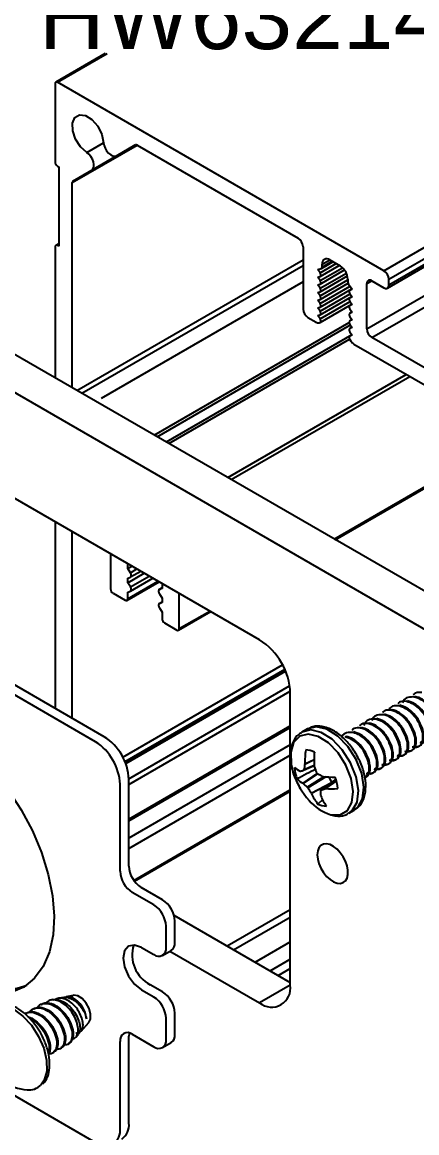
# Model space of a CAD drawing. Extents: x 0 to 9.57, y -8.69 to 0.
# Drawn here: x 1.775 to 2.912, y -4.972 to -1.775 of the extents above; entities that cross this region are included whole.
import ezdxf
from ezdxf import colors
from ezdxf.entities.mleader import LeaderData, LeaderLine
from ezdxf.math import Vec2, Vec3

# ---------------------------------------------------------------- set-up
doc = ezdxf.new("R2010")
doc.units = 0
doc.header["$LTSCALE"] = 0.5
doc.header["$MEASUREMENT"] = 0
for name, color, linetype in [('End Cap', 92, 'CONTINUOUS'), ('FAB DWG', 221, 'CONTINUOUS'), ('Hardware', 242, 'CONTINUOUS'), ('Housing', 150, 'CONTINUOUS')]:
    doc.layers.add(name, color=color, linetype=linetype)
doc.styles.get("Standard").update_dxf_attribs({"font": 'arial.ttf'})

msp = doc.modelspace()

# ---------------------------------------------------------------- linework, layer by layer
at = {"layer": 'End Cap', "transparency": 16777216}
for p, q in [((3.2434, -3.5918), (1.1362, -2.3753)), ((3.1483, -3.6467), (1.0411, -2.4302)), ((2.4589, -3.5531), (1.7306, -3.1326)), ((2.5473, -4.5472), (2.5473, -3.7062)), ((2.2122, -4.346), (2.5473, -4.5395)), ((2.2005, -4.4491), (2.4589, -4.5983)), ((2.5473, -4.5472), (2.4589, -4.5983))]:
    msp.add_line(p, q, dxfattribs=at)
at = {"layer": 'End Cap', "transparency": 16777216, "flags": 128}
msp.add_lwpolyline([(2.625, -4.1716), (2.6262, -4.1841), (2.6297, -4.1972), (2.6354, -4.2104), (2.6428, -4.2228), (2.6517, -4.2339), (2.6616, -4.243), (2.6718, -4.2496), (2.6819, -4.2533), (2.6913, -4.2541), (2.6996, -4.2518), (2.7062, -4.2465), (2.7108, -4.2386), (2.7131, -4.2284), (2.7131, -4.2165), (2.7108, -4.2036), (2.7062, -4.1904), (2.6996, -4.1775), (2.6913, -4.1657), (2.6819, -4.1556), (2.6718, -4.1477), (2.6616, -4.1424), (2.6517, -4.1402), (2.6428, -4.141), (2.6354, -4.1448), (2.6297, -4.1514), (2.6262, -4.1605), (2.625, -4.1716)], dxfattribs=at)
at = {"layer": 'End Cap', "transparency": 16777216}
for centre, radius, start, end in [((2.3562, -3.7145), 0.1913, 2.4763, 57.5237), ((2.4931, -4.5555), 0.0548, 231.3258, 8.6849)]:
    msp.add_arc(centre, radius, start, end, dxfattribs=at)
at = {"layer": 'Hardware', "transparency": 16777216}
for p, q in [((1.9861, -3.8465), (1.1287, -3.3515)), ((2.0115, -3.8318), (1.1541, -3.3369)), ((2.8821, -3.7304), (2.8849, -3.7288)), ((2.9042, -3.7176), (2.907, -3.716)), ((2.8158, -3.7687), (2.8186, -3.7671)), ((2.8379, -3.7559), (2.8407, -3.7543)), ((2.86, -3.7431), (2.8628, -3.7415)), ((2.7716, -3.7942), (2.7744, -3.7926)), ((2.7937, -3.7814), (2.7965, -3.7798)), ((2.5965, -3.8094), (2.5805, -3.8186)), ((2.7053, -3.8324), (2.7081, -3.8308)), ((2.7274, -3.8197), (2.7302, -3.8181)), ((2.7495, -3.8069), (2.7523, -3.8053)), ((2.6155, -3.8989), (2.5894, -3.9118)), ((2.5895, -3.9103), (2.6155, -3.8975)), ((2.5761, -3.9311), (2.5768, -3.9311)), ((2.5853, -3.9283), (2.6158, -3.9148)), ((2.5863, -3.9267), (2.6158, -3.9137)), ((2.5894, -3.9118), (2.5895, -3.9103)), ((2.6159, -3.9166), (2.6162, -3.9181)), ((2.0822, -4.2043), (2.0822, -3.9543)), ((2.5839, -3.966), (2.6248, -3.9378)), ((2.6259, -3.9383), (2.5847, -3.9667)), ((2.596, -3.9768), (2.6446, -3.9467)), ((2.6496, -3.9471), (2.5979, -3.9791)), ((2.6078, -3.9945), (2.6661, -3.9632)), ((2.6786, -3.9543), (2.6352, -3.9864)), ((2.6786, -3.9543), (2.6356, -3.9862)), ((2.6393, -3.9459), (2.6406, -3.9463)), ((2.6472, -3.9815), (2.6797, -3.958)), ((2.6799, -3.9585), (2.6484, -3.9813)), ((2.6584, -3.9477), (2.6661, -3.9632)), ((2.0568, -4.219), (2.0568, -3.9689)), ((2.5847, -3.9667), (2.5839, -3.966)), ((2.6085, -3.9958), (2.6078, -3.9945)), ((2.6594, -3.9685), (2.6085, -3.9958)), ((2.6484, -3.9813), (2.6472, -3.9815)), ((2.641, -4.013), (2.6264, -4.0258)), ((2.6346, -4.0009), (2.6349, -4.002)), ((2.7155, -4.0524), (2.7315, -4.0432)), ((2.154, -4.316), (2.0921, -4.2802)), ((2.1794, -4.3013), (2.1175, -4.2656)), ((2.1894, -4.4386), (2.1894, -4.3772)), ((2.2147, -4.424), (2.2147, -4.3625)), ((2.1185, -4.4385), (2.154, -4.4591)), ((2.179, -4.4615), (2.2044, -4.4469)), ((1.1287, -4.5049), (1.9861, -4.9998)), ((2.1185, -4.5606), (2.154, -4.5811)), ((2.1794, -4.5665), (2.1439, -4.546)), ((1.8301, -4.6017), (1.8273, -4.6033)), ((1.8633, -4.5886), (1.8572, -4.5899)), ((1.8931, -4.5824), (1.8792, -4.5853)), ((1.9216, -4.5764), (1.9013, -4.5806)), ((1.7859, -4.6273), (1.7831, -4.6289)), ((1.808, -4.6145), (1.8052, -4.6161)), ((2.2147, -4.6892), (2.2147, -4.6277)), ((1.9445, -4.6795), (1.9668, -4.6546)), ((2.1894, -4.7038), (2.1894, -4.6424)), ((1.9295, -4.6963), (1.9359, -4.6891)), ((2.0822, -4.9443), (2.0822, -4.6943)), ((2.0921, -4.6885), (2.154, -4.7242)), ((1.8852, -4.7292), (1.888, -4.7276)), ((1.9073, -4.7165), (1.9126, -4.7134)), ((2.0568, -4.959), (2.0568, -4.7089)), ((2.179, -4.7267), (2.2044, -4.712)), ((1.8631, -4.742), (1.8659, -4.7404))]:
    msp.add_line(p, q, dxfattribs=at)
at = {"layer": 'Hardware', "transparency": 16777216, "flags": 128}
for points in [[(2.7315, -4.0432), (2.7415, -4.0353), (2.7554, -4.0108), (2.7594, -3.9771), (2.753, -3.9379), (2.737, -3.8974), (2.7131, -3.8601), (2.6838, -3.8299), (2.6524, -3.8102), (2.6223, -3.8031), (2.5967, -3.8093), (2.5965, -3.8094)], [(2.6638, -4.0563), (2.6906, -4.0567), (2.7118, -4.0446), (2.7249, -4.0213), (2.7287, -3.9894), (2.7226, -3.9522), (2.7074, -3.9138), (2.6847, -3.8784), (2.657, -3.8497), (2.6272, -3.831), (2.5986, -3.8243), (2.5743, -3.8302), (2.5569, -3.8481), (2.5483, -3.8761), (2.5495, -3.9112), (2.5554, -3.936)], [(2.7155, -4.0524), (2.7256, -4.0446), (2.7394, -4.02), (2.7434, -3.9863), (2.737, -3.9471), (2.721, -3.9066), (2.6971, -3.8693), (2.6678, -3.8391), (2.6364, -3.8194), (2.6063, -3.8123), (2.5807, -3.8185), (2.5793, -3.8193)], [(1.5999, -3.8464), (1.6474, -3.8859), (1.6927, -3.9325), (1.7346, -3.9851), (1.7721, -4.0425), (1.8044, -4.1031), (1.8305, -4.1655), (1.8499, -4.2282), (1.862, -4.2896), (1.8667, -4.3481), (1.8637, -4.4024), (1.8532, -4.4511), (1.8353, -4.493), (1.8106, -4.5271), (1.7796, -4.5525), (1.7432, -4.5686), (1.7021, -4.5749), (1.6575, -4.5715), (1.6104, -4.5582)], [(2.1185, -4.4385), (2.0982, -4.4315), (2.0811, -4.4348), (2.0696, -4.448), (2.0656, -4.4691), (2.0696, -4.4947), (2.0811, -4.5212), (2.0982, -4.5443), (2.1185, -4.5606)], [(1.9721, -4.6306), (1.9677, -4.6143), (1.959, -4.5985), (1.9475, -4.5858), (1.9348, -4.5779), (1.9229, -4.5761), (1.9216, -4.5764)], [(1.6648, -4.6334), (1.6651, -4.6329), (1.6793, -4.6146), (1.6993, -4.6055), (1.7236, -4.6061), (1.7502, -4.6165), (1.7769, -4.6359), (1.8016, -4.6626), (1.8222, -4.6944), (1.8371, -4.7289), (1.8451, -4.7632), (1.8456, -4.7945), (1.8384, -4.8204), (1.8287, -4.8346)], [(1.9668, -4.6546), (1.9716, -4.6449), (1.9721, -4.6306)], [(2.0833, -4.6847), (2.0828, -4.6867), (2.0822, -4.6943)]]:
    msp.add_lwpolyline(points, dxfattribs=at)
at = {"layer": 'Hardware', "transparency": 16777216}
for centre, radius, start, end in [((1.9286, -3.9613), 0.1537, 2.6055, 57.3945), ((1.9033, -3.9759), 0.1537, 2.6055, 57.3945), ((2.8489, -3.9042), 0.2595, 172.4399, 181.3554), ((2.5925, -3.9221), 0.052, 62.4986, 90.8805), ((2.9211, -3.901), 0.3056, 175.294, 182.9191), ((2.6052, -3.865), 0.0722, 230.2111, 246.1823), ((2.6775, -3.9114), 0.1188, 184.3956, 200.7098), ((2.3696, -3.3051), 0.6594, 288.3122, 289.0848), ((2.7944, -3.9621), 0.2111, 166.2042, 170.3472), ((2.8792, -3.8262), 0.2786, 199.2552, 203.0614), ((2.7578, -3.8722), 0.2121, 197.5094, 222.4852), ((2.6153, -3.904), 0.0695, 225.2736, 243.1318), ((2.7638, -3.7108), 0.2661, 238.4847, 242.0785), ((2.6813, -3.5314), 0.4169, 264.3894, 269.3414), ((2.5654, -3.9903), 0.1188, 4.3956, 20.7098), ((2.7039, -3.8448), 0.1705, 225.6551, 230.7552), ((2.8033, -3.8586), 0.2381, 210.3982, 214.8043), ((2.7611, -3.9254), 0.1681, 204.7763, 216.6897), ((2.7973, -3.9933), 0.1629, 178.0505, 182.6619), ((2.4616, -3.5388), 0.48, 291.2493, 292.7433), ((2.6654, -3.6737), 0.308, 266.8289, 273.4382), ((2.7057, -3.924), 0.1388, 221.2208, 252.4268), ((2.6504, -3.9796), 0.052, 242.4986, 270.8805), ((2.7965, -3.9325), 0.1759, 203.2797, 214.3059), ((2.1335, -4.2155), 0.0768, 182.6055, 237.3945), ((2.1589, -4.2009), 0.0768, 182.6055, 237.3945), ((2.138, -4.366), 0.0768, 2.6055, 57.3945), ((2.1126, -4.3807), 0.0768, 2.6055, 57.3945), ((2.1878, -4.4603), 0.0962, 162.4729, 242.8469), ((2.1678, -4.4421), 0.0218, 230.7967, 9.214), ((2.191, -4.427), 0.024, 304.0564, 7.2558), ((1.7158, -4.3642), 0.1964, 245.989, 291.7295), ((2.138, -4.6312), 0.0768, 2.6055, 57.3945), ((1.8813, -4.6523), 0.0794, 5.8913, 60.7742), ((2.1126, -4.6459), 0.0768, 2.6055, 57.3945), ((1.8014, -4.698), 0.151, 154.7008, 265.2938), ((2.0783, -4.7054), 0.0218, 50.7967, 189.214), ((2.191, -4.6922), 0.024, 304.0564, 7.2558), ((2.1678, -4.7073), 0.0218, 230.7967, 9.214), ((1.7946, -4.8011), 0.0477, 263.2253, 315.514), ((2.0346, -4.9504), 0.048, 304.0564, 7.2558), ((2.0137, -4.966), 0.0437, 230.7967, 9.214)]:
    msp.add_arc(centre, radius, start, end, dxfattribs=at)
for points, knots in [([(2.9263, -3.7049), (2.9198, -3.7042), (2.9099, -3.7033), (2.9035, -3.7094), (2.9013, -3.7115)], [0, 0, 0, 0, 0.662227, 1, 1, 1, 1]), ([(2.8821, -3.7304), (2.8756, -3.7298), (2.8657, -3.7288), (2.8593, -3.7349), (2.8571, -3.737)], [0, 0, 0, 0, 0.662227, 1, 1, 1, 1]), ([(2.9042, -3.7176), (2.898, -3.7175), (2.8854, -3.7171), (2.8738, -3.7246), (2.8711, -3.7326), (2.8706, -3.734)], [0, 0, 0, 0, 0.44238, 0.896439, 1, 1, 1, 1]), ([(2.9208, -3.848), (2.9262, -3.8488), (2.9372, -3.8504), (2.9481, -3.8406), (2.9527, -3.8232), (2.9495, -3.8006), (2.9389, -3.7762), (2.9227, -3.7539), (2.9025, -3.7367), (2.8888, -3.7325), (2.8821, -3.7304)], [0, 0, 0, 0, 0.124087, 0.25145, 0.373748, 0.5, 0.626252, 0.74855, 0.875913, 1, 1, 1, 1]), ([(2.9235, -3.8464), (2.929, -3.8472), (2.94, -3.8488), (2.9508, -3.839), (2.9554, -3.8216), (2.9523, -3.799), (2.9417, -3.7746), (2.9255, -3.7523), (2.9052, -3.7352), (2.8916, -3.7309), (2.8849, -3.7288)], [0, 0, 0, 0, 0.124087, 0.25145, 0.373748, 0.5, 0.626252, 0.74855, 0.875913, 1, 1, 1, 1]), ([(2.9429, -3.8353), (2.9483, -3.836), (2.9593, -3.8376), (2.9702, -3.8278), (2.9748, -3.8105), (2.9716, -3.7878), (2.961, -3.7634), (2.9448, -3.7411), (2.9246, -3.724), (2.9109, -3.7197), (2.9042, -3.7176)], [0, 0, 0, 0, 0.124087, 0.25145, 0.373748, 0.5, 0.626252, 0.74855, 0.875913, 1, 1, 1, 1]), ([(2.9456, -3.8337), (2.9511, -3.8344), (2.9621, -3.836), (2.9729, -3.8262), (2.9775, -3.8089), (2.9744, -3.7862), (2.9638, -3.7618), (2.9476, -3.7395), (2.9273, -3.7224), (2.9137, -3.7181), (2.907, -3.716)], [0, 0, 0, 0, 0.124087, 0.25145, 0.373748, 0.5, 0.626252, 0.74855, 0.875913, 1, 1, 1, 1]), ([(2.8158, -3.7687), (2.8096, -3.7685), (2.797, -3.7682), (2.7854, -3.7756), (2.7827, -3.7836), (2.7822, -3.7851)], [0, 0, 0, 0, 0.44238, 0.896439, 1, 1, 1, 1]), ([(2.8379, -3.7559), (2.8314, -3.7553), (2.8215, -3.7543), (2.8151, -3.7605), (2.8129, -3.7625)], [0, 0, 0, 0, 0.662227, 1, 1, 1, 1]), ([(2.8545, -3.8863), (2.8599, -3.8871), (2.8709, -3.8886), (2.8818, -3.8788), (2.8864, -3.8615), (2.8832, -3.8388), (2.8726, -3.8144), (2.8564, -3.7922), (2.8362, -3.775), (2.8226, -3.7708), (2.8158, -3.7687)], [0, 0, 0, 0, 0.124087, 0.25145, 0.373748, 0.5, 0.626252, 0.74855, 0.875913, 1, 1, 1, 1]), ([(2.8573, -3.8847), (2.8627, -3.8855), (2.8737, -3.887), (2.8845, -3.8773), (2.8891, -3.8599), (2.886, -3.8372), (2.8754, -3.8128), (2.8592, -3.7906), (2.8389, -3.7734), (2.8253, -3.7692), (2.8186, -3.7671)], [0, 0, 0, 0, 0.124087, 0.25145, 0.373748, 0.5, 0.626252, 0.74855, 0.875913, 1, 1, 1, 1]), ([(2.86, -3.7431), (2.8536, -3.7427), (2.8422, -3.7418), (2.8349, -3.7492), (2.8318, -3.7524)], [0, 0, 0, 0, 0.570497, 1, 1, 1, 1]), ([(2.8766, -3.8735), (2.882, -3.8743), (2.893, -3.8759), (2.9039, -3.8661), (2.9085, -3.8487), (2.9053, -3.8261), (2.8947, -3.8017), (2.8785, -3.7794), (2.8583, -3.7623), (2.8447, -3.758), (2.8379, -3.7559)], [0, 0, 0, 0, 0.124087, 0.25145, 0.373748, 0.5, 0.626252, 0.74855, 0.875913, 1, 1, 1, 1]), ([(2.8794, -3.8719), (2.8848, -3.8727), (2.8958, -3.8743), (2.9066, -3.8645), (2.9112, -3.8471), (2.9081, -3.8245), (2.8975, -3.8001), (2.8813, -3.7778), (2.861, -3.7607), (2.8474, -3.7564), (2.8407, -3.7543)], [0, 0, 0, 0, 0.124087, 0.25145, 0.373748, 0.5, 0.626252, 0.74855, 0.875913, 1, 1, 1, 1]), ([(2.8987, -3.8608), (2.9041, -3.8616), (2.9151, -3.8631), (2.926, -3.8533), (2.9306, -3.836), (2.9274, -3.8133), (2.9168, -3.7889), (2.9006, -3.7666), (2.8804, -3.7495), (2.8668, -3.7452), (2.86, -3.7431)], [0, 0, 0, 0, 0.124087, 0.25145, 0.373748, 0.5, 0.626252, 0.74855, 0.875913, 1, 1, 1, 1]), ([(2.9015, -3.8592), (2.9069, -3.86), (2.9179, -3.8615), (2.9287, -3.8517), (2.9333, -3.8344), (2.9302, -3.8117), (2.9196, -3.7873), (2.9034, -3.765), (2.8831, -3.7479), (2.8695, -3.7436), (2.8628, -3.7415)], [0, 0, 0, 0, 0.124087, 0.25145, 0.373748, 0.5, 0.626252, 0.74855, 0.875913, 1, 1, 1, 1]), ([(2.7308, -4.0422), (2.7367, -4.0385), (2.75, -4.0301), (2.7615, -4.006), (2.7661, -3.9753), (2.7617, -3.9392), (2.7485, -3.9013), (2.7276, -3.8652), (2.701, -3.8346), (2.6707, -3.8121), (2.6405, -3.8012), (2.6138, -3.8004), (2.6012, -3.8083), (2.5959, -3.8115)], [0, 0, 0, 0, 0.070027, 0.158862, 0.251331, 0.34929, 0.448547, 0.547634, 0.647079, 0.747477, 0.84963, 0.93777, 1, 1, 1, 1]), ([(2.7716, -3.7942), (2.7651, -3.7935), (2.7552, -3.7926), (2.7488, -3.7987), (2.7467, -3.8008)], [0, 0, 0, 0, 0.662227, 1, 1, 1, 1]), ([(2.7937, -3.7814), (2.7875, -3.7812), (2.7749, -3.7809), (2.7629, -3.7889), (2.7601, -3.7976), (2.7594, -3.7997)], [0, 0, 0, 0, 0.422899, 0.856961, 1, 1, 1, 1]), ([(2.8103, -3.9118), (2.8157, -3.9126), (2.8267, -3.9141), (2.8376, -3.9044), (2.8422, -3.887), (2.839, -3.8643), (2.8285, -3.8399), (2.8122, -3.8177), (2.792, -3.8005), (2.7784, -3.7963), (2.7716, -3.7942)], [0, 0, 0, 0, 0.124087, 0.25145, 0.373748, 0.5, 0.626252, 0.74855, 0.875913, 1, 1, 1, 1]), ([(2.8131, -3.9102), (2.8185, -3.911), (2.8295, -3.9125), (2.8403, -3.9028), (2.8449, -3.8854), (2.8418, -3.8628), (2.8312, -3.8384), (2.815, -3.8161), (2.7948, -3.7989), (2.7811, -3.7947), (2.7744, -3.7926)], [0, 0, 0, 0, 0.124087, 0.25145, 0.373748, 0.5, 0.626252, 0.74855, 0.875913, 1, 1, 1, 1]), ([(2.8324, -3.899), (2.8378, -3.8998), (2.8488, -3.9014), (2.8597, -3.8916), (2.8643, -3.8743), (2.8611, -3.8516), (2.8505, -3.8272), (2.8343, -3.8049), (2.8141, -3.7878), (2.8005, -3.7835), (2.7937, -3.7814)], [0, 0, 0, 0, 0.124087, 0.25145, 0.373748, 0.5, 0.626252, 0.74855, 0.875913, 1, 1, 1, 1]), ([(2.8352, -3.8975), (2.8406, -3.8982), (2.8516, -3.8998), (2.8624, -3.89), (2.867, -3.8727), (2.8639, -3.85), (2.8533, -3.8256), (2.8371, -3.8033), (2.8169, -3.7862), (2.8032, -3.7819), (2.7965, -3.7798)], [0, 0, 0, 0, 0.124087, 0.25145, 0.373748, 0.5, 0.626252, 0.74855, 0.875913, 1, 1, 1, 1]), ([(2.5799, -3.8208), (2.577, -3.8221), (2.5659, -3.827), (2.5543, -3.8464), (2.5465, -3.8749), (2.5479, -3.9094), (2.5574, -3.9466), (2.5701, -3.9701), (2.5763, -3.9815)], [0, 0, 0, 0, 0.065128, 0.243482, 0.42373, 0.615917, 0.813784, 1, 1, 1, 1]), ([(2.7274, -3.8197), (2.7213, -3.8196), (2.7088, -3.8193), (2.6978, -3.8256), (2.6954, -3.8321), (2.6953, -3.8322)], [0, 0, 0, 0, 0.487913, 0.988706, 1, 1, 1, 1]), ([(2.7614, -3.9487), (2.7647, -3.9467), (2.7719, -3.9422), (2.7758, -3.9251), (2.7727, -3.9027), (2.7622, -3.8782), (2.7459, -3.8559), (2.7257, -3.8388), (2.7121, -3.8345), (2.7053, -3.8324)], [0, 0, 0, 0, 0.122169, 0.26559, 0.413646, 0.561703, 0.705123, 0.854482, 1, 1, 1, 1]), ([(2.7614, -3.9488), (2.7617, -3.9488), (2.7672, -3.949), (2.7738, -3.9405), (2.7787, -3.9238), (2.7755, -3.901), (2.7649, -3.8766), (2.7487, -3.8543), (2.7285, -3.8372), (2.7148, -3.8329), (2.7081, -3.8308)], [0, 0, 0, 0, 0.006963, 0.151356, 0.290008, 0.433142, 0.576276, 0.714928, 0.859321, 1, 1, 1, 1]), ([(2.7495, -3.8069), (2.743, -3.8063), (2.7331, -3.8053), (2.7267, -3.8115), (2.7246, -3.8136)], [0, 0, 0, 0, 0.662227, 1, 1, 1, 1]), ([(2.7661, -3.9373), (2.7715, -3.9381), (2.7826, -3.9397), (2.7934, -3.9299), (2.798, -3.9125), (2.7948, -3.8899), (2.7843, -3.8655), (2.768, -3.8432), (2.7478, -3.826), (2.7342, -3.8218), (2.7274, -3.8197)], [0, 0, 0, 0, 0.124087, 0.25145, 0.373748, 0.5, 0.626252, 0.74855, 0.875913, 1, 1, 1, 1]), ([(2.7689, -3.9357), (2.7743, -3.9365), (2.7853, -3.9381), (2.7962, -3.9283), (2.8008, -3.9109), (2.7976, -3.8883), (2.787, -3.8639), (2.7708, -3.8416), (2.7506, -3.8244), (2.7369, -3.8202), (2.7302, -3.8181)], [0, 0, 0, 0, 0.124087, 0.25145, 0.373748, 0.5, 0.626252, 0.74855, 0.875913, 1, 1, 1, 1]), ([(2.7882, -3.9246), (2.7936, -3.9253), (2.8047, -3.9269), (2.8155, -3.9171), (2.8201, -3.8998), (2.8169, -3.8771), (2.8064, -3.8527), (2.7901, -3.8304), (2.7699, -3.8133), (2.7563, -3.809), (2.7495, -3.8069)], [0, 0, 0, 0, 0.124087, 0.25145, 0.373748, 0.5, 0.626252, 0.74855, 0.875913, 1, 1, 1, 1]), ([(2.791, -3.923), (2.7964, -3.9237), (2.8074, -3.9253), (2.8182, -3.9155), (2.8228, -3.8982), (2.8197, -3.8755), (2.8091, -3.8511), (2.7929, -3.8288), (2.7727, -3.8117), (2.759, -3.8074), (2.7523, -3.8053)], [0, 0, 0, 0, 0.124087, 0.25145, 0.373748, 0.5, 0.626252, 0.74855, 0.875913, 1, 1, 1, 1]), ([(2.6208, -3.9253), (2.6119, -3.9299), (2.5937, -3.9392), (2.5756, -3.9486), (2.5663, -3.9534)], [0, 0, 0, 0, 0.490983, 1, 1, 1, 1]), ([(2.5852, -3.9283), (2.5854, -3.9282), (2.5859, -3.9279), (2.5862, -3.9273), (2.5862, -3.9268), (2.5863, -3.9267)], [0, 0, 0, 0, 0.42854, 0.857097, 1, 1, 1, 1]), ([(2.6229, -3.9354), (2.6231, -3.9358), (2.6235, -3.9366), (2.6242, -3.9373), (2.6247, -3.9376), (2.6248, -3.9376)], [0, 0, 0, 0, 0.42854, 0.857097, 1, 1, 1, 1]), ([(2.5979, -3.9791), (2.5977, -3.9787), (2.5972, -3.978), (2.5965, -3.9772), (2.5961, -3.9769), (2.596, -3.9768)], [0, 0, 0, 0, 0.42854, 0.857097, 1, 1, 1, 1]), ([(2.6356, -3.9862), (2.6353, -3.9863), (2.6348, -3.9866), (2.6346, -3.9872), (2.6345, -3.9876), (2.6345, -3.9877)], [0, 0, 0, 0, 0.42854, 0.857097, 1, 1, 1, 1]), ([(2.6675, -4.0581), (2.6731, -4.059), (2.6876, -4.0614), (2.7049, -4.0596), (2.7132, -4.0528), (2.7148, -4.0515)], [0, 0, 0, 0, 0.335047, 0.865419, 1, 1, 1, 1]), ([(1.819, -4.6713), (1.8136, -4.6634), (1.8014, -4.646), (1.7784, -4.6245), (1.7526, -4.608), (1.7273, -4.5999), (1.7033, -4.6001), (1.6829, -4.6092), (1.6693, -4.6227), (1.6652, -4.6341), (1.6639, -4.6379)], [0, 0, 0, 0, 0.114881, 0.255418, 0.396897, 0.539616, 0.667261, 0.803403, 0.934219, 1, 1, 1, 1]), ([(1.8196, -4.6112), (1.8202, -4.61), (1.8238, -4.6031), (1.8367, -4.5986), (1.856, -4.6001), (1.877, -4.6115), (1.8961, -4.6302), (1.9107, -4.6538), (1.919, -4.678), (1.9197, -4.6994), (1.9126, -4.7139), (1.9036, -4.7203), (1.8965, -4.7185), (1.8952, -4.7181)], [0, 0, 0, 0, 0.0224214, 0.1299836, 0.2347794, 0.3395751, 0.4471373, 0.5504227, 0.6570468, 0.763671, 0.8669563, 0.9745185, 1, 1, 1, 1]), ([(1.8307, -4.6029), (1.8336, -4.601), (1.8414, -4.5961), (1.859, -4.5988), (1.8797, -4.6098), (1.8989, -4.6287), (1.9134, -4.6521), (1.9218, -4.6765), (1.9222, -4.6973), (1.9174, -4.7107), (1.9113, -4.713), (1.9095, -4.7137)], [0, 0, 0, 0, 0.075278, 0.199365, 0.323452, 0.450815, 0.573113, 0.699365, 0.825617, 0.947915, 1, 1, 1, 1]), ([(1.9191, -4.7013), (1.9215, -4.7009), (1.9278, -4.6998), (1.934, -4.6909), (1.9369, -4.6766), (1.9344, -4.6585), (1.9269, -4.6389), (1.9151, -4.62), (1.8999, -4.6041), (1.8831, -4.5931), (1.8665, -4.5884), (1.8522, -4.5898), (1.8458, -4.5958), (1.8429, -4.5985)], [0, 0, 0, 0, 0.058406, 0.151973, 0.245428, 0.340479, 0.435781, 0.530997, 0.627571, 0.724607, 0.821583, 0.919679, 1, 1, 1, 1]), ([(1.8634, -4.5893), (1.8646, -4.5888), (1.8703, -4.5866), (1.8832, -4.5895), (1.9001, -4.5978), (1.9161, -4.612), (1.9292, -4.6295), (1.9382, -4.6485), (1.9422, -4.6663), (1.9415, -4.6808), (1.9374, -4.6863), (1.9356, -4.6888)], [0, 0, 0, 0, 0.033343, 0.160136, 0.286867, 0.410427, 0.534126, 0.657772, 0.778466, 0.899071, 1, 1, 1, 1]), ([(1.9296, -4.6842), (1.9303, -4.6844), (1.935, -4.6859), (1.9419, -4.6829), (1.9485, -4.6751), (1.9509, -4.6621), (1.9486, -4.6462), (1.9419, -4.6288), (1.9313, -4.612), (1.9177, -4.5979), (1.9025, -4.588), (1.8878, -4.5841), (1.877, -4.5845), (1.8728, -4.588), (1.8719, -4.5887)], [0, 0, 0, 0, 0.017622, 0.110996, 0.204465, 0.297796, 0.392924, 0.488341, 0.583652, 0.680489, 0.777851, 0.87514, 0.973684, 1, 1, 1, 1]), ([(1.8931, -4.5825), (1.8934, -4.5824), (1.8974, -4.5805), (1.9077, -4.5823), (1.9221, -4.5882), (1.9363, -4.5994), (1.9481, -4.6137), (1.9567, -4.6296), (1.9591, -4.6394), (1.9602, -4.6441)], [0, 0, 0, 0, 0.011354, 0.180875, 0.350341, 0.515787, 0.68047, 0.845124, 1, 1, 1, 1]), ([(1.8998, -4.5825), (1.9008, -4.5819), (1.9056, -4.5791), (1.9133, -4.5806), (1.9192, -4.5827), (1.92, -4.583)], [0, 0, 0, 0, 0.181051, 0.886445, 1, 1, 1, 1]), ([(1.92, -4.583), (1.9155, -4.5815), (1.9088, -4.5791), (1.9032, -4.5808), (1.9014, -4.5813)], [0, 0, 0, 0, 0.674984, 1, 1, 1, 1]), ([(1.7837, -4.63), (1.7867, -4.6281), (1.7945, -4.6232), (1.812, -4.626), (1.8327, -4.6369), (1.852, -4.6558), (1.8665, -4.6793), (1.8748, -4.7035), (1.8755, -4.7249), (1.8684, -4.7394), (1.8594, -4.7458), (1.8523, -4.744), (1.851, -4.7437)], [0, 0, 0, 0, 0.068097, 0.180347, 0.292598, 0.407811, 0.518443, 0.632652, 0.74686, 0.857493, 0.972706, 1, 1, 1, 1]), ([(1.7865, -4.6284), (1.7894, -4.6266), (1.7972, -4.6216), (1.8148, -4.6244), (1.8355, -4.6353), (1.8547, -4.6542), (1.8693, -4.6777), (1.8776, -4.702), (1.878, -4.7228), (1.8732, -4.7363), (1.8671, -4.7385), (1.8653, -4.7392)], [0, 0, 0, 0, 0.075278, 0.199365, 0.323452, 0.450815, 0.573113, 0.699365, 0.825617, 0.947915, 1, 1, 1, 1]), ([(1.7975, -4.6239), (1.7981, -4.6227), (1.8017, -4.6158), (1.8146, -4.6114), (1.8339, -4.6128), (1.8549, -4.6243), (1.874, -4.643), (1.8886, -4.6665), (1.8969, -4.6907), (1.8976, -4.7122), (1.8905, -4.7267), (1.8815, -4.733), (1.8744, -4.7312), (1.8731, -4.7309)], [0, 0, 0, 0, 0.022421, 0.129984, 0.234779, 0.339575, 0.447137, 0.550423, 0.657047, 0.763671, 0.866956, 0.974519, 1, 1, 1, 1]), ([(1.8086, -4.6157), (1.8115, -4.6138), (1.8193, -4.6088), (1.8369, -4.6116), (1.8576, -4.6226), (1.8768, -4.6414), (1.8913, -4.6649), (1.8997, -4.6893), (1.9001, -4.7101), (1.8953, -4.7235), (1.8892, -4.7258), (1.8874, -4.7265)], [0, 0, 0, 0, 0.075278, 0.199365, 0.323452, 0.450815, 0.573113, 0.699365, 0.825617, 0.947915, 1, 1, 1, 1]), ([(1.7915, -4.6383), (1.7919, -4.6383), (1.7987, -4.6389), (1.8136, -4.6488), (1.8326, -4.6667), (1.8472, -4.6905), (1.8553, -4.7145), (1.8566, -4.7338), (1.8525, -4.741), (1.851, -4.7437)], [0, 0, 0, 0, 0.011556, 0.186988, 0.36705, 0.539953, 0.718446, 0.896938, 1, 1, 1, 1]), ([(1.7975, -4.6441), (1.8018, -4.6461), (1.813, -4.6514), (1.8298, -4.6687), (1.8445, -4.6921), (1.8524, -4.716), (1.854, -4.7338), (1.8507, -4.74), (1.8499, -4.7415)], [0, 0, 0, 0, 0.125459, 0.33061, 0.527604, 0.730966, 0.934327, 1, 1, 1, 1]), ([(1.834, -4.8314), (1.8373, -4.8281), (1.8458, -4.8194), (1.8527, -4.7984), (1.8551, -4.7709), (1.8508, -4.7396), (1.8397, -4.7074), (1.8285, -4.6838), (1.8203, -4.673), (1.819, -4.6713)], [0, 0, 0, 0, 0.104674, 0.269376, 0.440841, 0.616589, 0.792647, 0.968367, 1, 1, 1, 1])]:
    msp.add_open_spline(points, degree=3, knots=knots, dxfattribs=at)
at = {"layer": 'Housing', "transparency": 16777216}
for p, q in [((2.8169, -2.4905), (3.97, -1.8248)), ((2.831, -2.515), (3.9891, -1.8465)), ((2.0142, -1.8649), (1.8717, -1.9472)), ((1.8767, -1.9477), (2.02, -1.8649)), ((2.8269, -2.5405), (4.0023, -1.8619)), ((2.831, -2.5313), (3.9984, -1.8574)), ((2.8169, -2.4905), (1.8767, -1.9477)), ((2.7678, -2.6581), (4.0481, -1.919)), ((2.782, -2.6826), (4.0652, -1.9419)), ((1.8696, -1.9518), (1.8696, -2.1771)), ((1.919, -2.2368), (2.1058, -2.129)), ((1.9211, -2.2322), (2.1012, -2.1283)), ((1.9611, -2.1498), (2.0095, -2.1219)), ((1.9751, -2.2011), (2.1011, -2.1283)), ((2.0468, -2.1596), (2.101, -2.1284)), ((2.0468, -2.1596), (2.1008, -2.1285)), ((2.1058, -2.129), (2.5698, -2.3969)), ((1.8767, -2.1894), (1.8802, -2.1914)), ((1.8802, -2.1914), (1.8802, -2.4201)), ((1.9211, -2.2322), (1.9751, -2.2011)), ((1.919, -2.8272), (1.919, -2.2368)), ((1.8696, -2.4221), (1.8696, -2.7987)), ((1.8802, -2.4126), (1.8717, -2.4175)), ((1.8767, -2.418), (1.8802, -2.416)), ((1.8802, -2.4201), (1.8767, -2.418)), ((2.584, -2.4214), (2.584, -2.601)), ((1.9327, -2.8351), (2.584, -2.4591)), ((2.6387, -2.4718), (2.6607, -2.4592)), ((2.6607, -2.4592), (2.6912, -2.4768)), ((1.9468, -2.8433), (2.584, -2.4755)), ((2.6264, -2.4869), (2.6365, -2.4839)), ((2.633, -2.497), (2.6264, -2.4869)), ((2.633, -2.497), (2.6796, -2.4701)), ((2.633, -2.519), (2.6977, -2.4817)), ((2.6333, -2.5068), (2.6882, -2.4751)), ((2.6333, -2.5288), (2.7035, -2.4883)), ((2.6371, -2.4837), (2.6701, -2.4646)), ((2.6387, -2.48), (2.6677, -2.4632)), ((2.6387, -2.48), (2.6387, -2.4718)), ((2.584, -2.5224), (2.0021, -2.8583)), ((2.6264, -2.5089), (2.6327, -2.5071)), ((2.633, -2.519), (2.6264, -2.5089)), ((2.633, -2.5411), (2.7088, -2.4973)), ((2.633, -2.5631), (2.7131, -2.5168)), ((2.6333, -2.5509), (2.7118, -2.5056)), ((2.7131, -2.5147), (2.7131, -2.5229)), ((2.7678, -2.5275), (2.782, -2.5193)), ((2.782, -2.5193), (2.8169, -2.5395)), ((2.831, -2.5313), (2.831, -2.515)), ((2.6264, -2.5309), (2.6327, -2.5291)), ((2.633, -2.5411), (2.6264, -2.5309)), ((2.6264, -2.553), (2.6327, -2.5511)), ((2.633, -2.5631), (2.6264, -2.553)), ((2.633, -2.5852), (2.7194, -2.5353)), ((2.633, -2.6072), (2.7194, -2.5573)), ((2.6333, -2.5729), (2.7138, -2.5265)), ((2.6333, -2.595), (2.7243, -2.5424)), ((2.7153, -2.5294), (2.7254, -2.544)), ((2.7248, -2.5431), (2.7185, -2.5467)), ((2.7189, -2.5466), (2.7248, -2.5431)), ((2.7254, -2.544), (2.7189, -2.5466)), ((2.7191, -2.5569), (2.7254, -2.566)), ((2.7678, -2.6581), (2.7678, -2.5275)), ((2.6264, -2.575), (2.6327, -2.5732)), ((2.633, -2.5852), (2.6264, -2.575)), ((2.633, -2.6292), (2.7194, -2.5794)), ((2.6333, -2.617), (2.7243, -2.5645)), ((2.6333, -2.6391), (2.7243, -2.5865)), ((2.7248, -2.5652), (2.7185, -2.5688)), ((2.7248, -2.5872), (2.7185, -2.5908)), ((2.7189, -2.5686), (2.7248, -2.5652)), ((2.7254, -2.566), (2.7189, -2.5686)), ((2.7189, -2.5907), (2.7248, -2.5872)), ((2.7254, -2.5881), (2.7189, -2.5907)), ((2.7191, -2.579), (2.7254, -2.5881)), ((2.6264, -2.5971), (2.6327, -2.5952)), ((2.633, -2.6072), (2.6264, -2.5971)), ((2.6264, -2.6191), (2.6327, -2.6173)), ((2.633, -2.6292), (2.6264, -2.6191)), ((2.7248, -2.6093), (2.7185, -2.6129)), ((2.7189, -2.6127), (2.7248, -2.6093)), ((2.7254, -2.6101), (2.7189, -2.6127)), ((2.7191, -2.601), (2.7254, -2.6101)), ((2.1551, -2.9635), (2.7169, -2.6392)), ((2.1633, -2.9682), (2.7202, -2.6467)), ((2.5981, -2.6255), (2.6213, -2.6388)), ((2.6304, -2.6403), (2.633, -2.6393)), ((2.7248, -2.6313), (2.7185, -2.6349)), ((2.7248, -2.6533), (2.7185, -2.657)), ((2.7189, -2.6348), (2.7248, -2.6313)), ((2.7254, -2.6322), (2.7189, -2.6348)), ((2.7189, -2.6568), (2.7248, -2.6534)), ((2.7191, -2.6231), (2.7254, -2.6322)), ((2.7191, -2.6451), (2.7254, -2.6542)), ((2.7245, -2.675), (2.19, -2.9836)), ((2.7248, -2.6754), (2.7185, -2.679)), ((2.7254, -2.6542), (2.7189, -2.6568)), ((2.7189, -2.6788), (2.7248, -2.6754)), ((2.7254, -2.6763), (2.7189, -2.6788)), ((2.7191, -2.6672), (2.7254, -2.6763)), ((3.0785, -2.8538), (2.782, -2.6826)), ((2.1974, -2.9879), (2.718, -2.6873)), ((2.7189, -2.6889), (2.7215, -2.6929)), ((2.7306, -2.7019), (3.1299, -2.9325)), ((2.3671, -3.0859), (2.8814, -2.789)), ((2.3768, -3.0915), (2.8911, -2.7946)), ((2.6739, -3.263), (3.23, -2.942)), ((2.6768, -3.2647), (3.2317, -2.9444))]:
    msp.add_line(p, q, dxfattribs=at)
at = {"layer": 'Housing', "linetype": 'Continuous', "lineweight": 25, "transparency": 16777216}
for p, q in [((1.8696, -3.2129), (1.8696, -3.7499)), ((1.919, -3.7784), (1.919, -3.2414)), ((2.0294, -3.3052), (2.0294, -3.4064)), ((2.0789, -3.3346), (2.0798, -3.3342)), ((2.0789, -3.3476), (2.0789, -3.3346)), ((2.0789, -3.3476), (2.0909, -3.3407)), ((2.0868, -3.3598), (2.0789, -3.3476)), ((2.0868, -3.3598), (2.1054, -3.349)), ((2.0872, -3.3721), (2.1163, -3.3553)), ((2.0768, -3.4396), (2.1695, -3.3861)), ((2.0789, -3.3885), (2.1263, -3.3611)), ((2.0789, -3.3754), (2.0868, -3.3723)), ((2.0789, -3.3885), (2.0789, -3.3754)), ((2.0789, -3.435), (2.1666, -3.3844)), ((2.0868, -3.4006), (2.0789, -3.3885)), ((2.0868, -3.4006), (2.1408, -3.3695)), ((2.0872, -3.4129), (2.1516, -3.3757)), ((2.0365, -3.4187), (2.0718, -3.4391)), ((2.0789, -3.4162), (2.0868, -3.4132)), ((2.0789, -3.435), (2.0789, -3.4162)), ((2.1779, -3.4033), (2.1696, -3.4081)), ((2.17, -3.4079), (2.1779, -3.4033)), ((2.1779, -3.4048), (2.17, -3.4079)), ((2.17, -3.4204), (2.1779, -3.4326)), ((2.177, -3.3904), (2.1779, -3.3917)), ((2.1779, -3.3917), (2.1779, -3.4048)), ((2.2274, -3.5207), (2.2274, -3.4195)), ((2.1779, -3.4441), (2.1696, -3.4489)), ((2.17, -3.4487), (2.1779, -3.4442)), ((2.1779, -3.4456), (2.17, -3.4487)), ((2.1779, -3.4326), (2.1779, -3.4456)), ((2.17, -3.4612), (2.1779, -3.4734)), ((2.1779, -3.4734), (2.1779, -3.4922)), ((2.2253, -3.5253), (2.318, -3.4718)), ((2.2274, -3.5207), (2.3151, -3.4701)), ((2.185, -3.5044), (2.2203, -3.5248)), ((2.0651, -3.8906), (2.5252, -3.625)), ((2.071, -3.9035), (2.5314, -3.6377)), ((2.5325, -3.6403), (2.0721, -3.906)), ((2.0731, -3.9088), (2.5336, -3.643)), ((2.0821, -3.9531), (2.5453, -3.6858)), ((2.0822, -3.9694), (2.547, -3.7011)), ((2.0822, -4.0692), (2.5473, -3.8007)), ((2.0822, -4.0742), (2.5473, -3.8057)), ((2.5473, -3.8556), (2.0822, -4.1241)), ((2.0822, -4.1537), (2.5473, -3.8852)), ((2.0963, -4.2453), (2.5473, -3.9849)), ((2.098, -4.2477), (2.5473, -3.9883)), ((2.5473, -4.33), (2.3658, -4.4348)), ((2.3839, -4.4452), (2.5473, -4.3509)), ((2.4461, -4.4811), (2.5473, -4.4227)), ((2.489, -4.5058), (2.5473, -4.4722)), ((2.5122, -4.5193), (2.5473, -4.499))]:
    msp.add_line(p, q, dxfattribs=at)
at = {"layer": 'Housing', "transparency": 16777216, "flags": 128}
for points in [[(1.9611, -2.1498), (1.9432, -2.1336), (1.9288, -2.1115), (1.9205, -2.0874), (1.9197, -2.0653), (1.9264, -2.0491), (1.9396, -2.0415), (1.957, -2.0438), (1.9757, -2.0555), (1.9924, -2.0748), (2.0043, -2.0982), (2.0095, -2.1219)], [(2.0095, -2.1219), (2.0108, -2.1297), (2.0138, -2.1378), (2.0182, -2.1454), (2.0237, -2.1521), (2.0298, -2.1571), (2.036, -2.1602), (2.0418, -2.1611), (2.0468, -2.1596)], [(1.9751, -2.2011), (1.9788, -2.1974), (1.981, -2.1919), (1.9815, -2.185), (1.9801, -2.1772), (1.9771, -2.1692), (1.9727, -2.1615), (1.9672, -2.1549), (1.9611, -2.1498)], [(2.6327, -2.5071), (2.6336, -2.5066), (2.6343, -2.5058), (2.6348, -2.5047), (2.635, -2.5033), (2.6349, -2.5018), (2.6345, -2.5002), (2.6338, -2.4985), (2.633, -2.497)], [(2.6327, -2.5291), (2.6336, -2.5286), (2.6343, -2.5278), (2.6348, -2.5267), (2.635, -2.5254), (2.6349, -2.5238), (2.6345, -2.5222), (2.6338, -2.5206), (2.633, -2.519)], [(2.6327, -2.5511), (2.6336, -2.5507), (2.6343, -2.5499), (2.6348, -2.5487), (2.635, -2.5474), (2.6349, -2.5459), (2.6345, -2.5443), (2.6338, -2.5426), (2.633, -2.5411)], [(2.7189, -2.5466), (2.718, -2.5471), (2.7173, -2.548), (2.717, -2.5492), (2.7169, -2.5506), (2.717, -2.5521), (2.7175, -2.5538), (2.7182, -2.5554), (2.7191, -2.5569)], [(2.6327, -2.5732), (2.6336, -2.5727), (2.6343, -2.5719), (2.6348, -2.5708), (2.635, -2.5694), (2.6349, -2.5679), (2.6345, -2.5663), (2.6338, -2.5647), (2.633, -2.5631)], [(2.6327, -2.5952), (2.6336, -2.5948), (2.6343, -2.594), (2.6348, -2.5928), (2.635, -2.5915), (2.6349, -2.59), (2.6345, -2.5884), (2.6338, -2.5867), (2.633, -2.5852)], [(2.7189, -2.5686), (2.718, -2.5692), (2.7173, -2.5701), (2.717, -2.5712), (2.7169, -2.5726), (2.717, -2.5742), (2.7175, -2.5758), (2.7182, -2.5774), (2.7191, -2.579)], [(2.6327, -2.6173), (2.6336, -2.6168), (2.6343, -2.616), (2.6348, -2.6149), (2.635, -2.6135), (2.6349, -2.612), (2.6345, -2.6104), (2.6338, -2.6088), (2.633, -2.6072)], [(2.7189, -2.5907), (2.718, -2.5912), (2.7173, -2.5921), (2.717, -2.5933), (2.7169, -2.5947), (2.717, -2.5962), (2.7175, -2.5978), (2.7182, -2.5995), (2.7191, -2.601)], [(2.7189, -2.6127), (2.718, -2.6133), (2.7173, -2.6141), (2.717, -2.6153), (2.7169, -2.6167), (2.717, -2.6183), (2.7175, -2.6199), (2.7182, -2.6215), (2.7191, -2.6231)], [(2.633, -2.6393), (2.6338, -2.6387), (2.6344, -2.6379), (2.6348, -2.6368), (2.635, -2.6354), (2.6348, -2.6339), (2.6344, -2.6323), (2.6338, -2.6308), (2.633, -2.6292)], [(2.7189, -2.6348), (2.718, -2.6353), (2.7173, -2.6362), (2.717, -2.6374), (2.7169, -2.6388), (2.717, -2.6403), (2.7175, -2.6419), (2.7182, -2.6436), (2.7191, -2.6451)], [(2.7189, -2.6788), (2.718, -2.6794), (2.7174, -2.6802), (2.717, -2.6813), (2.7168, -2.6827), (2.717, -2.6842), (2.7174, -2.6857), (2.718, -2.6873), (2.7189, -2.6889)], [(2.7189, -2.6568), (2.718, -2.6574), (2.7173, -2.6582), (2.717, -2.6594), (2.7169, -2.6608), (2.717, -2.6624), (2.7175, -2.664), (2.7182, -2.6656), (2.7191, -2.6672)]]:
    msp.add_lwpolyline(points, dxfattribs=at)
at = {"layer": 'Housing', "linetype": 'Continuous', "lineweight": 25, "transparency": 16777216, "flags": 128}
for points in [[(2.0868, -3.3723), (2.0878, -3.3717), (2.0886, -3.3706), (2.0891, -3.3692), (2.0893, -3.3675), (2.0891, -3.3657), (2.0886, -3.3637), (2.0878, -3.3617), (2.0868, -3.3598)], [(2.0868, -3.4132), (2.0878, -3.4125), (2.0886, -3.4114), (2.0891, -3.41), (2.0893, -3.4084), (2.0891, -3.4065), (2.0886, -3.4045), (2.0878, -3.4025), (2.0868, -3.4006)], [(2.17, -3.4079), (2.169, -3.4085), (2.1682, -3.4096), (2.1677, -3.411), (2.1675, -3.4127), (2.1677, -3.4145), (2.1682, -3.4165), (2.169, -3.4185), (2.17, -3.4204)], [(2.17, -3.4487), (2.169, -3.4494), (2.1682, -3.4504), (2.1677, -3.4518), (2.1675, -3.4535), (2.1677, -3.4554), (2.1682, -3.4573), (2.169, -3.4593), (2.17, -3.4612)]]:
    msp.add_lwpolyline(points, dxfattribs=at)
at = {"layer": 'Housing', "transparency": 16777216}
for centre, radius, start, end in [((1.8739, -1.9511), 0.00437, 50.7967, 189.214), ((2.1029, -2.1331), 0.00503, 54.3818, 114.3139), ((1.8849, -2.1764), 0.0154, 182.6055, 237.3945), ((1.924, -2.2363), 0.00503, 125.698, 185.6204), ((2.5533, -2.4228), 0.0307, 2.6055, 57.3945), ((1.8739, -2.4214), 0.00437, 50.7967, 189.214), ((2.6521, -2.4696), 0.0135, 50.7966, 189.2134), ((2.6351, -2.4805), 0.00371, 292.5511, 7.6412), ((2.6655, -2.5169), 0.0476, 2.6054, 57.3945), ((2.8003, -2.5164), 0.0307, 2.6055, 57.3945), ((2.7251, -2.5224), 0.012, 182.3554, 215.7765), ((2.7765, -2.5261), 0.00873, 50.7967, 189.214), ((2.8224, -2.5327), 0.00873, 230.7967, 9.214), ((2.6147, -2.5996), 0.0307, 182.6055, 237.3945), ((2.6273, -2.63), 0.0107, 235.5961, 286.5613), ((2.7985, -2.6567), 0.0307, 182.6055, 237.3945), ((2.7453, -2.6781), 0.028, 211.8165, 238.3212)]:
    msp.add_arc(centre, radius, start, end, dxfattribs=at)
at = {"layer": 'Housing', "linetype": 'Continuous', "lineweight": 25, "transparency": 16777216}
for centre, radius, start, end in [((2.0447, -3.4057), 0.0154, 182.6055, 237.3945), ((2.0746, -3.4357), 0.00437, 230.7967, 9.214), ((2.1932, -3.4915), 0.0154, 182.6055, 237.3945), ((2.2231, -3.5214), 0.00437, 230.7967, 9.214)]:
    msp.add_arc(centre, radius, start, end, dxfattribs=at)

# ---------------------------------------------------------------- leaders
at = {"layer": 'FAB DWG', "transparency": 16777216}
ml = msp.add_multileader_mtext('Standard', dxfattribs=at)
ml.set_content('CV00267\\PHW63214 (x2)', color=256)
ml.set_leader_properties()
ml.build(insert=Vec2(0, 0))
ml.multileader.update_dxf_attribs({"dogleg_length": 0.0922, "arrow_head_size": 0.15})
ctx = ml.context
ctx.base_point, ctx.char_height, ctx.arrow_head_size, ctx.landing_gap_size, ctx.plane_origin = Vec3(1.7329, -1.4727), 0.188, 0.15, 0.09, Vec3(8.9962, -3.4705)
notes = []
notes.append((ctx, [(1, (1, 1, 0), (1.3678, -1.4727), (1, 0), 0.3651, [(0, [(1.2161, -3.8484)], 0, [])])]))
ctx.mtext.insert, ctx.mtext.width, ctx.mtext.defined_height, ctx.mtext.flow_direction = Vec3(1.8229, -1.3511), 2.305108, 0.5139, 5
for ctx, leaders in notes:
    for number, flags, end, landing, length, lines in leaders:
        leader = LeaderData()
        leader.index, (leader.has_last_leader_line, leader.has_dogleg_vector, leader.attachment_direction) = number, flags
        leader.last_leader_point, leader.dogleg_vector, leader.dogleg_length = Vec3(end), Vec3(landing), length
        for number, points, colour, breaks in lines:
            line = LeaderLine()
            line.index, line.vertices, line.color, line.breaks = number, Vec3.list(points), colors.encode_raw_color(colour), breaks
            leader.lines.append(line)
        ctx.leaders.append(leader)

doc.saveas('drawing.dxf')
